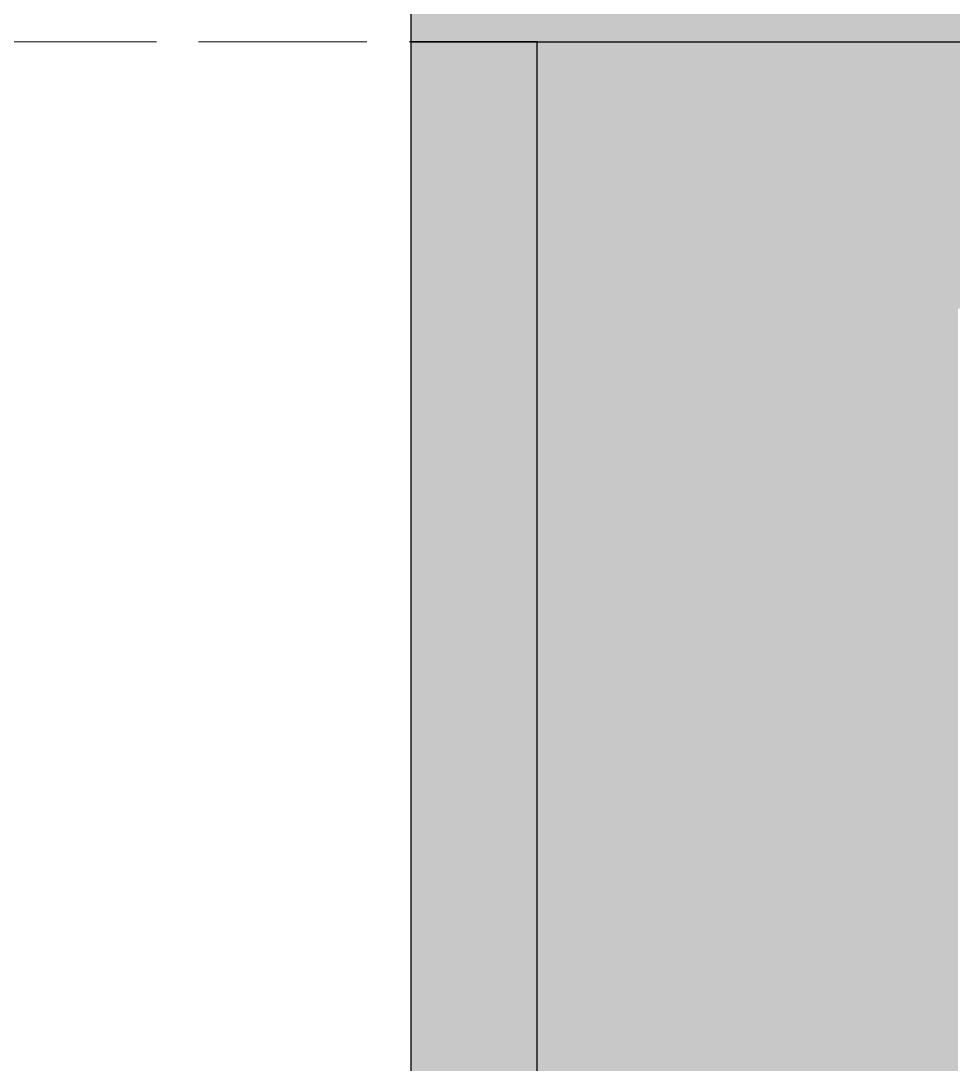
# Model space of a CAD drawing. Header units: millimetres. Extents: x 56222 to 3066687, y -650199 to -121287.
# Drawn here: x 151916.5 to 151982.9, y -175271.7 to -175197.3 of the extents above; entities that cross this region are included whole.
import ezdxf

# ---------------------------------------------------------------- set-up
doc = ezdxf.new("R2010")
doc.units = ezdxf.units.MM
doc.header["$MEASUREMENT"] = 0
doc.linetypes.add('ACAD_ISO02W100', pattern=[15, 12, -3])
for name, color, linetype, lineweight in [('@~LEVEL GRID LINE', 43, 'ACAD_ISO02W100', 9), ('ELEVATION', 250, 'Continuous', 9), ('ELEVATION ( WALL COLOUR ) X_', 7, 'Continuous', 9)]:
    doc.layers.add(name, color=color, linetype=linetype, lineweight=lineweight)
doc.layers.add('ELEVATION )~BOUNDRY ~( WALL COLOUR ) _', color=7, linetype='Continuous')

msp = doc.modelspace()

# ---------------------------------------------------------------- hatches: boundary and pattern name
at = {"layer": 'ELEVATION'}
h = msp.add_hatch(color=256, dxfattribs=at)
h.set_gradient(color1=(154, 163, 167), color2=(184, 191, 193), one_color=1, tint=0.74, name='CYLINDER')
h.paths.add_polyline_path([(151944.2441, -175304.8348), (151953.2441, -175304.8348), (151953.2441, -175198.8348), (151944.2441, -175198.8348)])
h = msp.add_hatch(color=256, dxfattribs=at)
h.set_gradient(color1=(255, 184, 112), color2=(255, 207, 158), one_color=1, tint=0.81)
h.paths.add_polyline_path([(151953.2441, -175198.8348), (152112.2441, -175198.8348), (152112.2441, -175304.8348), (151953.2441, -175304.8348)])
h.paths.add_polyline_path([(151983.2441, -175304.8348), (151983.2441, -175217.8348), (152091.2441, -175217.8348), (152091.2441, -175304.8348)], flags=16)
at = {"layer": 'ELEVATION ( WALL COLOUR ) X_'}
h = msp.add_hatch(color=256, dxfattribs=at)
h.set_gradient(color1=(154, 163, 167), color2=(184, 191, 193), rotation=90, one_color=1, tint=0.74, name='CYLINDER')
h.paths.add_polyline_path([(152112.2441, -175172.8348), (151944.2441, -175172.8348), (151944.2441, -175198.8348), (152112.2441, -175198.8348)])

# ---------------------------------------------------------------- linework, layer by layer
at = {"layer": '@~LEVEL GRID LINE', "color": 6}
msp.add_line((151824.1204, -175198.8348), (152488.2956, -175198.8348), dxfattribs=at)
at = {"layer": 'ELEVATION'}
for p, q in [((151944.2441, -175330.8348), (151944.2441, -175172.8348)), ((151944.2441, -175198.8348), (151944.2441, -175172.8348)), ((151944.2441, -175198.8348), (152112.2441, -175198.8348)), ((151953.2441, -175304.8348), (151953.2441, -175198.8348))]:
    msp.add_line(p, q, dxfattribs=at)
at = {"layer": 'ELEVATION )~BOUNDRY ~( WALL COLOUR ) _'}
for points in [[(152112.2441, -175172.8348), (151944.2441, -175172.8348), (151944.2441, -175198.8348), (152112.2441, -175198.8348)], [(151944.2441, -175304.8348), (151953.2441, -175304.8348), (151953.2441, -175198.8348), (151944.2441, -175198.8348)], [(151953.2441, -175198.8348), (152112.2441, -175198.8348), (152112.2441, -175304.8348), (151953.2441, -175304.8348)]]:
    msp.add_lwpolyline(points, close=True, dxfattribs=at)

doc.saveas('drawing.dxf')
